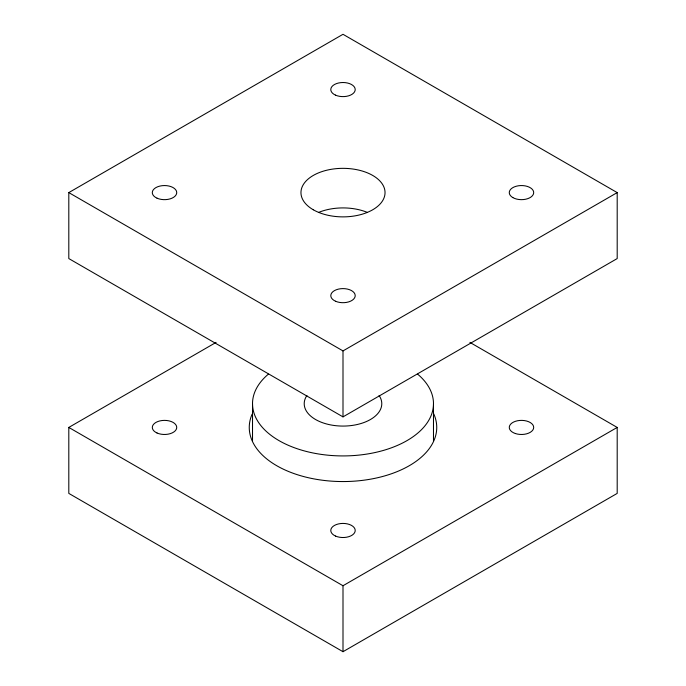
<?xml version="1.0" encoding="UTF-8"?>
<svg xmlns="http://www.w3.org/2000/svg" width="686" height="686" viewBox="0 0 686 686"><rect width="100%" height="100%" fill="white"/><g stroke="black" fill="none" stroke-linecap="round" stroke-linejoin="round"><path stroke-width="1.03" d="M68.806 192.603L343 34.3L617.194 192.603L617.194 258.571L343 416.874L68.806 258.571L68.806 192.603L343 350.915L617.194 192.603M469.91 342.391L617.194 427.429L617.194 493.397L343 651.7L68.806 493.397L68.806 427.429L216.09 342.391M68.806 427.429L343 585.741L617.194 427.429M433.483 403.685L433.483 440.626M343 350.915L343 416.874M343 585.741L343 651.7M252.517 403.685L252.517 440.626M417.663 374.17A90.483 52.239 0 0 1 402.914 442.83A90.483 52.239 0 0 1 283.086 442.83A90.483 52.239 0 0 1 268.337 374.17M379.101 395.505A38.776 22.389 0 0 1 343 426.075A38.776 22.389 0 0 1 306.899 395.505M318.896 212.3A42.035 24.267 0 0 1 367.104 212.3M433.766 413.907A93.742 54.117 0 0 1 343.249 481.555A93.742 54.117 0 0 1 252.114 414.181M335.463 95.114A12.211 7.049 0 0 0 355.091 90.552A12.211 7.049 0 0 0 338.447 83.023A12.211 7.049 0 0 0 335.463 95.114M157.043 198.185A12.211 7.049 0 0 0 176.619 193.555A12.211 7.049 0 0 0 159.898 186.078A12.211 7.049 0 0 0 157.043 198.185M512.845 197.594A12.211 7.049 0 0 0 533.279 194.43A12.211 7.049 0 0 0 518.316 185.795A12.211 7.049 0 0 0 512.845 197.594M335.6 301.257A12.211 7.049 0 0 0 355.116 296.549A12.211 7.049 0 0 0 338.292 289.149A12.211 7.049 0 0 0 335.6 301.257M313.279 209.77A42.035 24.267 0 0 0 383.603 198.889A42.035 24.267 0 0 0 332.118 169.168A42.035 24.267 0 0 0 313.279 209.77M157.043 433.003A12.211 7.049 0 0 0 176.619 428.381A12.211 7.049 0 0 0 159.898 420.904A12.211 7.049 0 0 0 157.043 433.003M335.6 536.083A12.211 7.049 0 0 0 355.116 531.376A12.211 7.049 0 0 0 338.292 523.967A12.211 7.049 0 0 0 335.6 536.083M515.375 433.535A12.211 7.049 0 0 0 533.691 427.429A12.211 7.049 0 0 0 515.375 421.324A12.211 7.049 0 0 0 515.375 433.535"/></g></svg>
